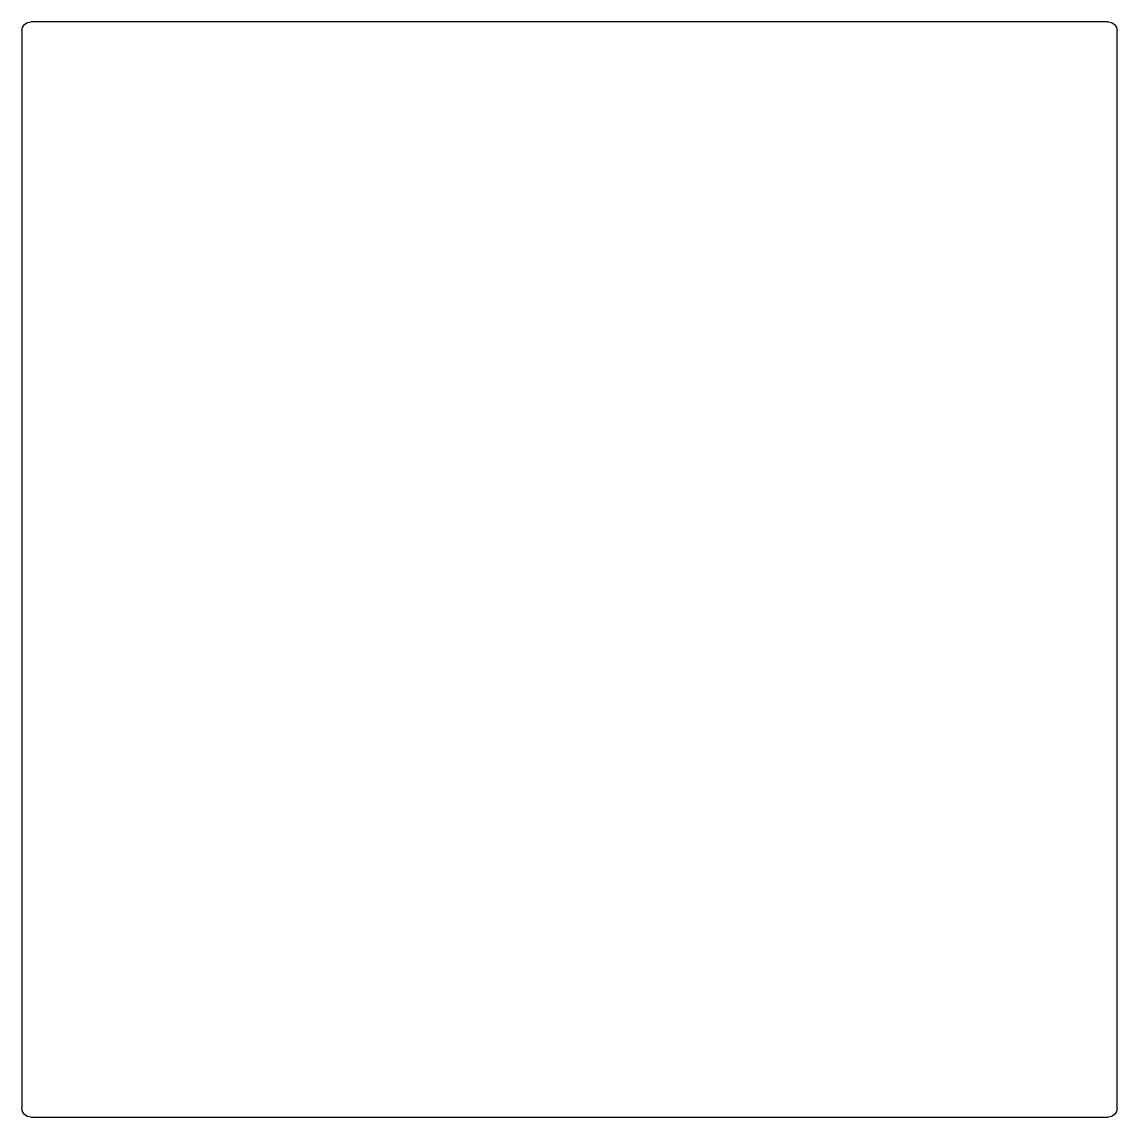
# Model space of a CAD drawing. Header units: millimetres. Extents: x -7.5 to 28.9, y -1.6 to 34.8.
import ezdxf

# ---------------------------------------------------------------- set-up
doc = ezdxf.new("R2010")
doc.units = ezdxf.units.MM
doc.header["$MEASUREMENT"] = 0
doc.layers.add('Crownstone Dimmer Project 05012022 v1_Sketch1', color=7, linetype='Continuous')

msp = doc.modelspace()

# ---------------------------------------------------------------- linework, layer by layer
at = {"layer": 'Crownstone Dimmer Project 05012022 v1_Sketch1'}
for p, q in [((28.626, 34.814, 0.146), (-7.176, 34.814, 0.146)), ((-7.475, 34.515, 0.146), (-7.475, -1.287, 0.146)), ((28.925, -1.287, 0.146), (28.925, 34.515, 0.146)), ((-7.176, -1.586, 0.146), (28.626, -1.586, 0.146))]:
    msp.add_line(p, q, dxfattribs=at)
at = {"layer": 'Crownstone Dimmer Project 05012022 v1_Sketch1', "extrusion": (0, 0, -1)}
for centre, major_axis in [((-7.176, 34.515, 0.146), (-0.211, 0.211)), ((28.626, 34.515, 0.146), (0.211, 0.211)), ((-7.176, -1.287, 0.146), (-0.211, -0.211)), ((28.626, -1.287, 0.146), (0.211, -0.211))]:
    msp.add_ellipse(centre, major_axis=major_axis, ratio=0.999695, start_param=5.497939, end_param=7.068431, dxfattribs=at)

doc.saveas('drawing.dxf')
